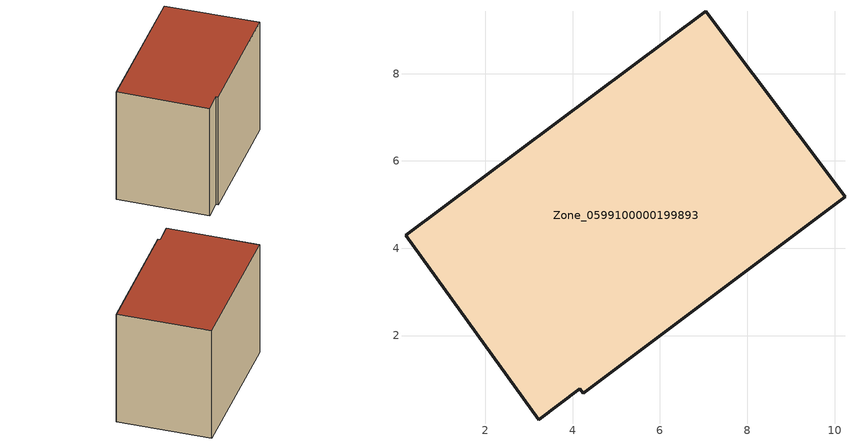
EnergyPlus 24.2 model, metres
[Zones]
Zone_0599100000199893
 floor ground (C_G): 0.17,4.3 7.05,9.43 10.24,5.18 4.24,0.68 4.16,0.78 3.22,0.07 z0
 wall outside (C_F): 4.24,0.68 10.24,5.18 7.05,9.43 0.17,4.3 3.22,0.07 4.16,0.78 4.24,0.68 z0:6.88
 roof outside (C_R): 3.22,0.07 4.16,0.78 4.24,0.68 10.24,5.18 7.05,9.43 0.17,4.3 z6.88
[BUILDING]
Pand.0599100000199893: North Axis=0; Terrain=City; Loads Convergence Tolerance Value=0.04; Temperature Convergence Tolerance Value=0.4; Solar Distribution=FullExterior; Maximum Number of Warmup Days=25; Minimum Number of Warmup Days=1
[Site:Location]
Rotterdam.The.Hague.AP_ZH_NLD Design_Conditions: Latitude=51.96; Longitude=4.45; Time Zone=1; Elevation=-4.5
[SITE:GROUNDTEMPERATURE:BUILDINGSURFACE]
18, 18, 18, 18, 18, 18, 18, 18, 18, 18, 18, 18
[MATERIAL] Thermal Absorptance=0.9; Solar Absorptance=0.7; Visible Absorptance=0.7
Name | Roughness | Thickness | Conductivity | Density | Specific Heat
G.TC.1946 | MediumSmooth | 0.15 | 1 | 540 | 1210
F.TC.1946 | Rough | 0.3 | 0.857143 | 1920 | 840
R.TC.1946 | MediumRough | 0.2 | 0.909091 | 1500 | 1000
[CONSTRUCTION]
C_G: G.TC.1946
C_F: F.TC.1946
C_R: R.TC.1946
[ZONE]
Zone_0599100000199893: Type=1; Multiplier=1; Ceiling Height=Autocalculate; Volume=Autocalculate; Floor Area=autocalculate; Part of Total Floor Area=Yes
[ZONEINFILTRATION:DESIGNFLOWRATE]
Infil_Zone_0599100000199893: Zone or ZoneList or Space or SpaceList=Zone_0599100000199893; Schedule=AlwaysOn; Design Flow Rate Calculation Method=Flow/Area; Flow Rate per Floor Area=0.003; Constant Term Coefficient=1; Temperature Term Coefficient=0; Velocity Term Coefficient=0; Velocity Squared Term Coefficient=0
[HVACTEMPLATE:ZONE:IDEALLOADSAIRSYSTEM]
Zone_0599100000199893: Maximum Heating Supply Air Temperature=50; Minimum Cooling Supply Air Temperature=13; Maximum Heating Supply Air Humidity Ratio=0.0156; Minimum Cooling Supply Air Humidity Ratio=0.0077; Heating Limit=NoLimit; Cooling Limit=NoLimit; Dehumidification Control Type=ConstantSensibleHeatRatio; Cooling Sensible Heat Ratio=0.7; Dehumidification Setpoint=60; Humidification Control Type=None; Humidification Setpoint=30; Outdoor Air Method=None; Outdoor Air Flow Rate per Person=0.00944; Outdoor Air Flow Rate per Zone Floor Area=0; Outdoor Air Flow Rate per Zone=0; Demand Controlled Ventilation Type=None; Outdoor Air Economizer Type=NoEconomizer; Heat Recovery Type=None; Sensible Heat Recovery Effectiveness=0.7; Latent Heat Recovery Effectiveness=0.65
[ZONECONTROL:THERMOSTAT]
ThermostatControl_Zone_0599100000199893: Zone or ZoneList=Zone_0599100000199893; Control Type Schedule=DualSetpointControlType; Control 1=Thermostat_Zone_0599100000199893; Temperature Difference Between Cutout And Setpoint=0
[THERMOSTATSETPOINT:DUALSETPOINT]
Thermostat_Zone_0599100000199893: Heating Setpoint Temperature Schedule=HeatingSetpoint_Zone_0599100000199893; Cooling Setpoint Temperature Schedule=CoolingSetpoint_Zone_0599100000199893
[SCHEDULE:COMPACT]
HeatingSetpoint_Zone_0599100000199893: Through: 12/31, For: AllDays, Until: 24:00, 21
CoolingSetpoint_Zone_0599100000199893: Through: 12/31, For: AllDays, Until: 24:00, 24
DualSetpointControlType: Through: 12/31, For: AllDays, Until: 24:00, 4
AlwaysOn: Through: 12/31, For: AllDays, Until: 24:00, 1
